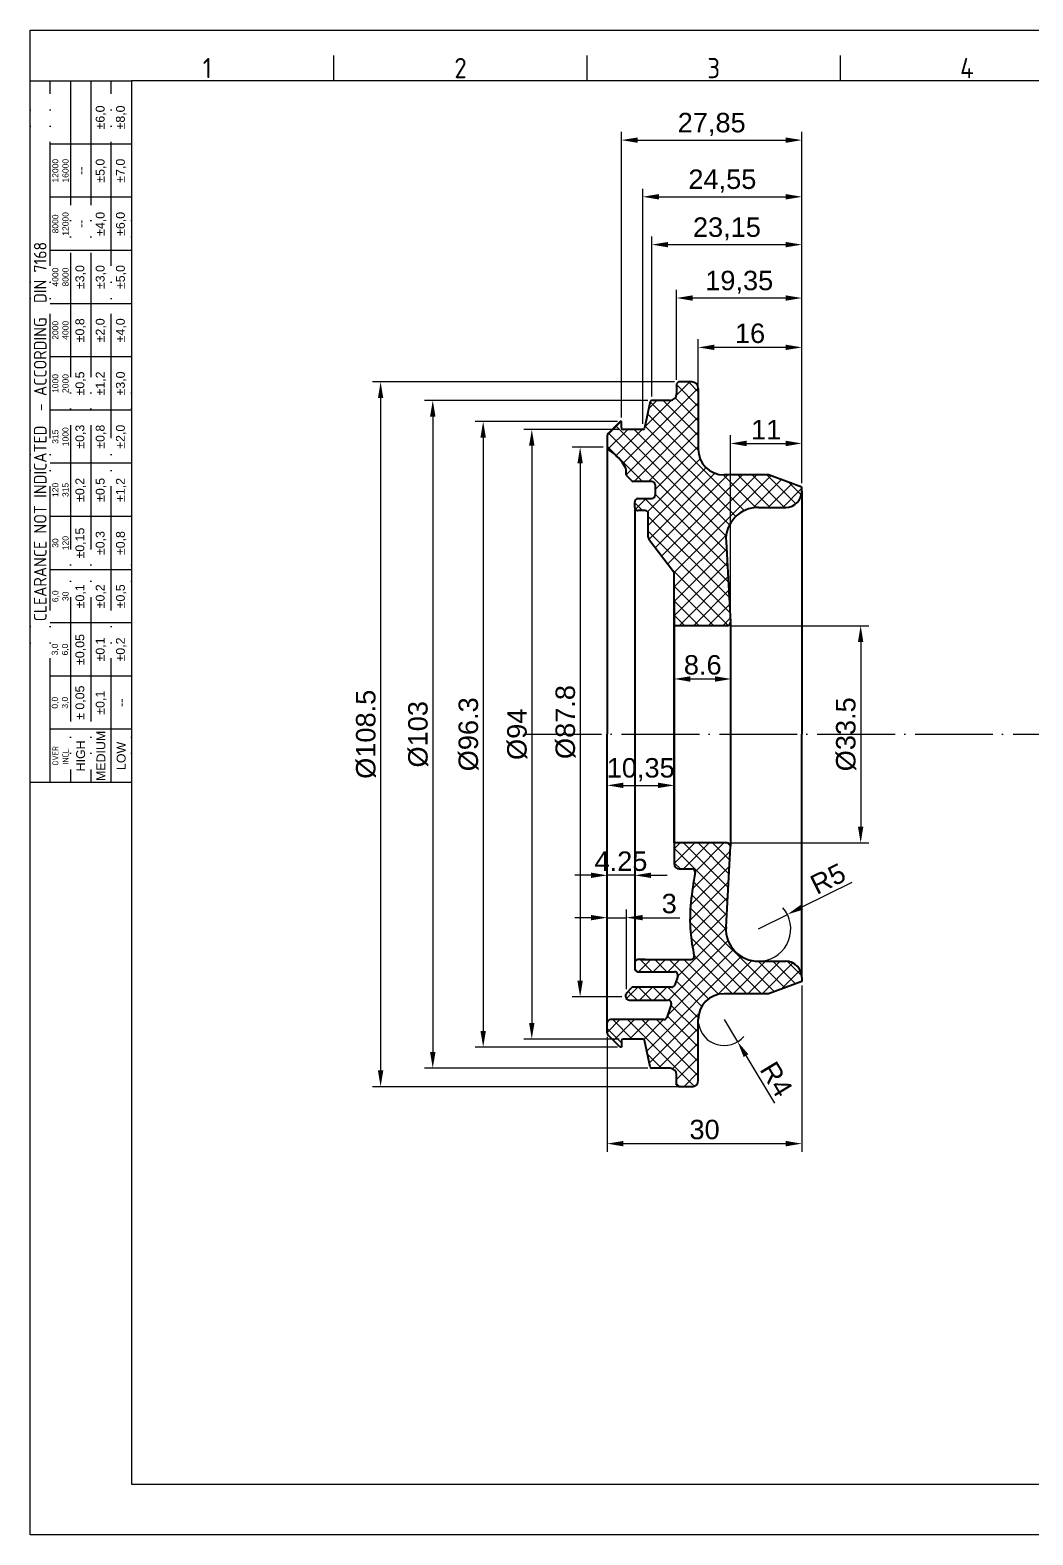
# Model space of a CAD drawing. Header units: millimetres. Extents: x 5041 to 5369, y 1806 to 2038.
# Drawn here: x 5040.6 to 5195.4, y 1805.6 to 2037.7 of the extents above; entities that cross this region are included whole.
import ezdxf
from ezdxf.enums import TextEntityAlignment as Align

# ---------------------------------------------------------------- set-up
doc = ezdxf.new("R2010")
doc.units = ezdxf.units.MM
doc.linetypes.add('ACAD_ISO04W100', pattern=[30, 24, -3, 0, -3])
doc.linetypes.add('ACAD_ISO05W100', pattern=[33, 24, -3, 0, -3, 0, -3])
for name, color, linetype, lineweight in [('AM_0', 7, 'Continuous', 40), ('AM_4', 1, 'ACAD_ISO04W100', 25), ('AM_5', 3, 'Continuous', 25), ('AM_BOR', 2, 'ACAD_ISO05W100', 35)]:
    doc.layers.add(name, color=color, linetype=linetype, lineweight=lineweight)
doc.styles.add('ACISOTS', font='isocp.shx', dxfattribs={"height": 1})
doc.styles.get("Standard").update_dxf_attribs({"font": 'arial.ttf'})
doc.dimstyles.new('ISO-25', dxfattribs={"dimtxt": 3, "dimasz": 2.5, "dimexe": 1.25, "dimexo": 0.625, "dimtad": 1, "dimtxsty": 'Standard', "dimcen": 2.5, "dimadec": 0, "dimazin": 0, "dimtfac": 1, "dimtmove": 0, "dimatfit": 3, "dimfxl": 1, "dimarcsym": 0})

# ---------------------------------------------------------------- blocks, each defined once
blk = doc.blocks.new('A3 ZTL')
for p, q in [((19.57, 280.82), (19.57, 9.78)), ((401.17, 280.82), (19.57, 280.82)), ((19.57, 9.78), (401.17, 9.78))]:
    blk.add_line(p, q)
at = {"layer": 'AM_BOR', "color": 135, "linetype": 'Continuous', "lineweight": 25}
for p, q in [((0, 0), (0, 290.61)), ((0, 290.61), (410.96, 290.61)), ((410.96, 0), (0, 0))]:
    blk.add_line(p, q, dxfattribs=at)
at = {"layer": 'AM_BOR', "color": 135, "lineweight": 25}
for p, q in [((58.71, 280.82), (58.71, 285.71)), ((107.63, 280.82), (107.63, 285.71)), ((156.56, 280.82), (156.56, 285.71)), ((3.91, 145.3), (3.91, 280.82)), ((7.83, 280.82), (7.83, 145.3)), ((11.74, 280.82), (11.74, 145.3)), ((15.66, 145.3), (15.66, 280.82)), ((19.57, 268.59), (3.91, 268.59)), ((19.57, 258.32), (3.91, 258.32)), ((19.57, 248.04), (3.91, 248.04)), ((19.57, 237.77), (3.91, 237.77)), ((19.57, 227.5), (3.91, 227.5)), ((19.57, 217.22), (3.91, 217.22)), ((19.57, 206.95), (3.91, 206.95)), ((19.57, 196.67), (3.91, 196.67)), ((19.57, 186.4), (3.91, 186.4)), ((19.57, 176.13), (3.91, 176.13)), ((19.57, 165.85), (3.91, 165.85)), ((19.57, 155.58), (3.91, 155.58))]:
    blk.add_line(p, q, dxfattribs=at)
blk.add_lwpolyline([(19.57, 145.3), (0, 145.3), (0, 280.82), (19.57, 280.82)], close=True, dxfattribs=at)
at = {"layer": 'AM_BOR', "color": 135, "lineweight": 25, "style": 'ACISOTS'}
for s, p in [('1', (34.25, 283.27)), ('2', (83.17, 283.27)), ('3', (132.09, 283.27)), ('4', (181.02, 283.27))]:
    blk.add_text(s, height=3.91, dxfattribs=at).set_placement(p, align=Align.MIDDLE)
at = {"layer": 'AM_BOR', "color": 135, "lineweight": 25, "attachment_point": 5, "rotation": 90}
for s, insert, char_height, width in [('±6,0', (13.7, 273.73), 1.712, 10.274), ('±8,0', (17.61, 273.73), 1.712, 10.274), ('12000\\P16000', (5.87, 263.45), 1.174, 10.274), ('±5,0', (13.7, 263.45), 1.712, 10.274), ('±7,0', (17.61, 263.45), 1.712, 10.274), ('--', (9.78, 263.45), 1.712, 10.274), ('8000\\P12000', (5.87, 253.18), 1.174, 10.274), ('--', (9.78, 253.18), 1.712, 10.274), ('±4,0', (13.7, 253.18), 1.712, 10.274), ('±6,0', (17.61, 253.18), 1.712, 10.274), ('{\\Fisocp.shx|c0;CLEARANCE NOT INDICATED  - ACCORDING  DIN 7168}', (1.96, 213.06), 2.4462, 135.5186), ('4000\\P8000', (5.87, 242.91), 1.174, 10.274), ('±3,0', (9.78, 242.91), 1.712, 10.274), ('±3,0', (13.7, 242.91), 1.712, 10.274), ('±5,0', (17.61, 242.91), 1.712, 10.274), ('2000\\P4000', (5.87, 232.63), 1.174, 10.274), ('±0,8', (9.78, 232.63), 1.712, 10.274), ('±2,0', (13.7, 232.63), 1.712, 10.274), ('±4,0', (17.61, 232.63), 1.712, 10.274), ('1000\\P2000', (5.87, 222.36), 1.174, 10.274), ('±0,5', (9.78, 222.36), 1.712, 10.274), ('±1,2', (13.7, 222.36), 1.712, 10.274), ('±3,0', (17.61, 222.36), 1.712, 10.274), ('315\\P1000', (5.87, 212.08), 1.174, 10.274), ('±0,3', (9.78, 212.08), 1.712, 10.274), ('±0,8', (13.7, 212.08), 1.712, 10.274), ('±2,0', (17.61, 212.08), 1.712, 10.274), ('±0,2', (9.78, 201.81), 1.712, 10.274), ('±0,5', (13.7, 201.81), 1.712, 10.274), ('±1,2', (17.61, 201.81), 1.712, 10.274), ('120\\P315', (5.87, 201.81), 1.174, 10.274), ('30\\P120', (5.87, 191.54), 1.174, 10.274), ('±0,15', (9.78, 191.54), 1.712, 10.274), ('±0,3', (13.7, 191.54), 1.712, 10.274), ('±0,8', (17.61, 191.54), 1.712, 10.274), ('±0,1', (9.78, 181.26), 1.712, 10.274), ('±0,2', (13.7, 181.26), 1.712, 10.274), ('±0,5', (17.61, 181.26), 1.712, 10.274), ('6,0\\P30', (5.87, 181.26), 1.174, 10.274), ('3,0\\P6,0', (5.87, 170.99), 1.174, 10.274), ('±0,05', (9.78, 170.99), 1.712, 10.274), ('±0,1', (13.7, 170.99), 1.712, 10.274), ('±0,2', (17.61, 170.99), 1.712, 10.274), ('± 0,05', (9.78, 160.71), 1.712, 10.274), ('\\pt4.69206;±0,1', (13.7, 160.71), 1.7123, 10.274), ('0,0\\P3,0', (5.87, 160.71), 1.174, 10.274), ('--', (17.61, 160.71), 1.712, 10.274), ('MEDIUM', (13.7, 150.44), 1.712, 10.274), ('{\\Fisocp.shx|c0;OVER\\PINCL.}', (5.87, 150.44), 1.1742, 10.274), ('HIGH', (9.78, 150.44), 1.712, 10.274), ('LOW', (17.61, 150.44), 1.712, 10.274)]:
    blk.add_mtext(s, dxfattribs=dict(at, insert=insert, char_height=char_height, width=width))
blk = doc.blocks.new('*D16')
at = {"layer": 'AM_5', "color": 0, "lineweight": -2}
for p, q in [((5140.05, 1983.46), (5093.46, 1983.46)), ((5094.71, 1980.96), (5094.71, 1877.26)), ((5141.07, 1874.76), (5093.46, 1874.76))]:
    blk.add_line(p, q, dxfattribs=at)
at = {"layer": 'AM_5', "color": 0}
for points in [[(5094.3, 1980.96), (5095.13, 1980.96), (5094.71, 1983.46)], [(5094.3, 1877.26), (5095.13, 1877.26), (5094.71, 1874.76)]]:
    blk.add_solid(points, dxfattribs=at)
at = {"layer": 'Defpoints', "color": 0}
for p in [(5140.67, 1983.46), (5094.71, 1874.76), (5141.7, 1874.76)]:
    blk.add_point(p, dxfattribs=at)
at = {"layer": 'AM_5', "color": 0, "insert": (5092.47, 1929.11), "char_height": 3, "attachment_point": 5, "rotation": 90}
blk.add_mtext('%%C108.5', dxfattribs=at)
blk = doc.blocks.new('*D17')
at = {"layer": 'AM_5', "color": 0, "lineweight": -2}
for p, q in [((5129.05, 1973.39), (5124.25, 1973.39)), ((5125.5, 1970.89), (5125.5, 1891.11)), ((5131.95, 1888.61), (5124.25, 1888.61))]:
    blk.add_line(p, q, dxfattribs=at)
at = {"layer": 'AM_5', "color": 0}
for points in [[(5125.08, 1970.89), (5125.92, 1970.89), (5125.5, 1973.39)], [(5125.08, 1891.11), (5125.92, 1891.11), (5125.5, 1888.61)]]:
    blk.add_solid(points, dxfattribs=at)
at = {"layer": 'Defpoints', "color": 0}
for p in [(5129.67, 1973.39), (5125.5, 1888.61), (5132.57, 1888.61)]:
    blk.add_point(p, dxfattribs=at)
at = {"layer": 'AM_5', "color": 0, "insert": (5123.26, 1931), "char_height": 3, "attachment_point": 5, "rotation": 90}
blk.add_mtext('%%C87.8', dxfattribs=at)
blk = doc.blocks.new('*D18')
at = {"layer": 'AM_5', "color": 0, "lineweight": -2}
for p, q in [((5135.95, 1980.61), (5101.51, 1980.61)), ((5102.76, 1978.11), (5102.76, 1880.11)), ((5135.95, 1877.61), (5101.51, 1877.61))]:
    blk.add_line(p, q, dxfattribs=at)
at = {"layer": 'AM_5', "color": 0}
for points in [[(5102.34, 1978.11), (5103.18, 1978.11), (5102.76, 1980.61)], [(5102.34, 1880.11), (5103.18, 1880.11), (5102.76, 1877.61)]]:
    blk.add_solid(points, dxfattribs=at)
at = {"layer": 'Defpoints', "color": 0}
for p in [(5136.57, 1980.61), (5102.76, 1877.61), (5136.57, 1877.61)]:
    blk.add_point(p, dxfattribs=at)
at = {"layer": 'AM_5', "color": 0, "insert": (5100.52, 1929.11), "char_height": 3, "attachment_point": 5, "rotation": 90}
blk.add_mtext('%%C103', dxfattribs=at)
blk = doc.blocks.new('*D19')
at = {"layer": 'AM_5', "color": 0, "lineweight": -2}
for p, q in [((5131.25, 1977.36), (5109.29, 1977.36)), ((5110.54, 1974.86), (5110.54, 1883.36)), ((5131.25, 1880.86), (5109.29, 1880.86))]:
    blk.add_line(p, q, dxfattribs=at)
at = {"layer": 'AM_5', "color": 0}
for points in [[(5110.12, 1974.86), (5110.96, 1974.86), (5110.54, 1977.36)], [(5110.12, 1883.36), (5110.96, 1883.36), (5110.54, 1880.86)]]:
    blk.add_solid(points, dxfattribs=at)
at = {"layer": 'Defpoints', "color": 0}
for p in [(5131.87, 1977.36), (5110.54, 1880.86), (5131.87, 1880.86)]:
    blk.add_point(p, dxfattribs=at)
at = {"layer": 'AM_5', "color": 0, "insert": (5108.3, 1929.11), "char_height": 3, "attachment_point": 5, "rotation": 90}
blk.add_mtext('%%C96.3', dxfattribs=at)
blk = doc.blocks.new('*D20')
at = {"layer": 'AM_5', "color": 0, "lineweight": -2}
for p, q in [((5131.5, 1976.11), (5116.79, 1976.11)), ((5118.04, 1973.61), (5118.04, 1884.61)), ((5131.5, 1882.11), (5116.79, 1882.11))]:
    blk.add_line(p, q, dxfattribs=at)
at = {"layer": 'AM_5', "color": 0}
for points in [[(5117.62, 1973.61), (5118.46, 1973.61), (5118.04, 1976.11)], [(5117.62, 1884.61), (5118.46, 1884.61), (5118.04, 1882.11)]]:
    blk.add_solid(points, dxfattribs=at)
at = {"layer": 'Defpoints', "color": 0}
for p in [(5132.12, 1976.11), (5118.04, 1882.11), (5132.12, 1882.11)]:
    blk.add_point(p, dxfattribs=at)
at = {"layer": 'AM_5', "color": 0, "insert": (5115.8, 1929.11), "char_height": 3, "attachment_point": 5, "rotation": 90}
blk.add_mtext('%%C94', dxfattribs=at)
blk = doc.blocks.new('*D21')
at = {"layer": 'AM_5', "color": 0, "lineweight": -2}
for p, q in [((5148.81, 1945.86), (5170.04, 1945.86)), ((5168.79, 1943.36), (5168.79, 1914.86)), ((5148.81, 1912.36), (5170.04, 1912.36))]:
    blk.add_line(p, q, dxfattribs=at)
at = {"layer": 'AM_5', "color": 0}
for points in [[(5168.37, 1943.36), (5169.2, 1943.36), (5168.79, 1945.86)], [(5168.37, 1914.86), (5169.2, 1914.86), (5168.79, 1912.36)]]:
    blk.add_solid(points, dxfattribs=at)
at = {"layer": 'Defpoints', "color": 0}
for p in [(5148.18, 1945.86), (5148.18, 1912.36), (5168.79, 1912.36)]:
    blk.add_point(p, dxfattribs=at)
at = {"layer": 'AM_5', "color": 0, "insert": (5166.54, 1929.11), "char_height": 3, "attachment_point": 5, "rotation": 90}
blk.add_mtext('%%C33.5', dxfattribs=at)
blk = doc.blocks.new('*D22')
at = {"layer": 'AM_5', "color": 0, "lineweight": -2}
for p, q in [((5140.02, 1938.26), (5140.02, 1938.89)), ((5148.81, 1938.26), (5148.81, 1938.89)), ((5142.52, 1937.64), (5146.31, 1937.64))]:
    blk.add_line(p, q, dxfattribs=at)
at = {"layer": 'AM_5', "color": 0}
for points in [[(5142.52, 1938.06), (5142.52, 1937.22), (5140.02, 1937.64)], [(5146.31, 1938.06), (5146.31, 1937.22), (5148.81, 1937.64)]]:
    blk.add_solid(points, dxfattribs=at)
at = {"layer": 'Defpoints', "color": 0}
for p in [(5140.02, 1937.64), (5148.81, 1937.64), (5148.81, 1937.64)]:
    blk.add_point(p, dxfattribs=at)
at = {"layer": 'AM_5', "color": 0, "insert": (5144.42, 1939.8), "char_height": 3, "attachment_point": 5}
blk.add_mtext('8.6', dxfattribs=at)
blk = doc.blocks.new('*D29')
at = {"layer": 'AM_5', "color": 0, "lineweight": -2}
for p, q in [((5129.67, 1921.86), (5129.67, 1922.48)), ((5140.02, 1921.86), (5140.02, 1922.48)), ((5132.17, 1921.23), (5137.52, 1921.23))]:
    blk.add_line(p, q, dxfattribs=at)
at = {"layer": 'AM_5', "color": 0}
for points in [[(5132.17, 1921.65), (5132.17, 1920.82), (5129.67, 1921.23)], [(5137.52, 1921.65), (5137.52, 1920.82), (5140.02, 1921.23)]]:
    blk.add_solid(points, dxfattribs=at)
at = {"layer": 'Defpoints', "color": 0}
for p in [(5129.67, 1921.23), (5140.02, 1921.23), (5140.02, 1921.23)]:
    blk.add_point(p, dxfattribs=at)
at = {"layer": 'AM_5', "color": 0, "insert": (5134.85, 1923.66), "char_height": 3, "attachment_point": 5}
blk.add_mtext('10,35', dxfattribs=at)
blk = doc.blocks.new('*D30')
at = {"layer": 'AM_5', "color": 0, "lineweight": -2}
for p, q in [((5127.17, 1900.83), (5124.67, 1900.83)), ((5129.67, 1901.46), (5129.67, 1902.08)), ((5129.67, 1900.83), (5132.65, 1900.83)), ((5132.65, 1889.81), (5132.65, 1902.08)), ((5135.15, 1900.83), (5140.86, 1900.83))]:
    blk.add_line(p, q, dxfattribs=at)
at = {"layer": 'AM_5', "color": 0}
for points in [[(5127.17, 1901.25), (5127.17, 1900.42), (5129.67, 1900.83)], [(5135.15, 1901.25), (5135.15, 1900.42), (5132.65, 1900.83)]]:
    blk.add_solid(points, dxfattribs=at)
at = {"layer": 'Defpoints', "color": 0}
for p in [(5129.67, 1900.83), (5132.65, 1900.83), (5132.65, 1889.18)]:
    blk.add_point(p, dxfattribs=at)
at = {"layer": 'AM_5', "color": 0, "insert": (5139.25, 1902.99), "char_height": 3, "attachment_point": 5}
blk.add_mtext('3', dxfattribs=at)
blk = doc.blocks.new('*D31')
at = {"layer": 'AM_5', "color": 0, "lineweight": -2}
for p, q in [((5129.67, 1907.99), (5129.67, 1908.61)), ((5133.92, 1894.48), (5133.92, 1908.61)), ((5127.17, 1907.36), (5124.67, 1907.36)), ((5133.92, 1907.36), (5129.67, 1907.36)), ((5136.42, 1907.36), (5138.92, 1907.36))]:
    blk.add_line(p, q, dxfattribs=at)
at = {"layer": 'AM_5', "color": 0}
for points in [[(5127.17, 1907.78), (5127.17, 1906.95), (5129.67, 1907.36)], [(5136.42, 1907.78), (5136.42, 1906.95), (5133.92, 1907.36)]]:
    blk.add_solid(points, dxfattribs=at)
at = {"layer": 'Defpoints', "color": 0}
for p in [(5129.67, 1907.36), (5129.67, 1907.36), (5133.92, 1893.86)]:
    blk.add_point(p, dxfattribs=at)
at = {"layer": 'AM_5', "color": 0, "insert": (5131.8, 1909.52), "char_height": 3, "attachment_point": 5}
blk.add_mtext('4.25', dxfattribs=at)
blk = doc.blocks.new('*D32')
at = {"layer": 'AM_5', "color": 0, "lineweight": -2}
for p, q in [((5148.68, 1946.98), (5148.68, 1975.22)), ((5159.72, 1967.85), (5159.72, 1975.22)), ((5151.18, 1973.97), (5157.22, 1973.97))]:
    blk.add_line(p, q, dxfattribs=at)
at = {"layer": 'AM_5', "color": 0}
for points in [[(5151.18, 1974.39), (5151.18, 1973.55), (5148.68, 1973.97)], [(5157.22, 1974.39), (5157.22, 1973.55), (5159.72, 1973.97)]]:
    blk.add_solid(points, dxfattribs=at)
at = {"layer": 'Defpoints', "color": 0}
for p in [(5159.72, 1973.97), (5159.72, 1967.23), (5148.68, 1946.36)]:
    blk.add_point(p, dxfattribs=at)
at = {"layer": 'AM_5', "color": 0, "insert": (5154.2, 1976.1), "char_height": 3, "attachment_point": 5}
blk.add_mtext('11', dxfattribs=at)
blk = doc.blocks.new('*D33')
at = {"layer": 'AM_5', "color": 0, "lineweight": -2}
for p, q in [((5143.72, 1983.08), (5143.72, 1990.03)), ((5159.72, 1967.85), (5159.72, 1990.03)), ((5157.22, 1988.78), (5146.22, 1988.78))]:
    blk.add_line(p, q, dxfattribs=at)
at = {"layer": 'AM_5', "color": 0}
for points in [[(5146.22, 1989.2), (5146.22, 1988.37), (5143.72, 1988.78)], [(5157.22, 1989.2), (5157.22, 1988.37), (5159.72, 1988.78)]]:
    blk.add_solid(points, dxfattribs=at)
at = {"layer": 'Defpoints', "color": 0}
for p in [(5143.72, 1988.78), (5143.72, 1982.46), (5159.72, 1967.23)]:
    blk.add_point(p, dxfattribs=at)
at = {"layer": 'AM_5', "color": 0, "insert": (5151.72, 1990.94), "char_height": 3, "attachment_point": 5}
blk.add_mtext('16', dxfattribs=at)
blk = doc.blocks.new('*D35')
at = {"layer": 'AM_5', "color": 0, "lineweight": -2}
for p, q in [((5140.37, 1983.78), (5140.37, 1997.64)), ((5157.22, 1996.39), (5142.87, 1996.39)), ((5159.72, 1968.48), (5159.72, 1997.64))]:
    blk.add_line(p, q, dxfattribs=at)
at = {"layer": 'AM_5', "color": 0}
for points in [[(5142.87, 1996.81), (5142.87, 1995.98), (5140.37, 1996.39)], [(5157.22, 1996.81), (5157.22, 1995.98), (5159.72, 1996.39)]]:
    blk.add_solid(points, dxfattribs=at)
at = {"layer": 'Defpoints', "color": 0}
for p in [(5140.37, 1996.39), (5140.37, 1983.16), (5159.72, 1967.85)]:
    blk.add_point(p, dxfattribs=at)
at = {"layer": 'AM_5', "color": 0, "insert": (5150.05, 1998.82), "char_height": 3, "attachment_point": 5}
blk.add_mtext('19,35', dxfattribs=at)
blk = doc.blocks.new('*D36')
at = {"layer": 'AM_5', "color": 0, "lineweight": -2}
for p, q in [((5136.57, 1981.23), (5136.57, 2005.88)), ((5159.72, 1969.1), (5159.72, 2005.88)), ((5139.07, 2004.63), (5157.22, 2004.63))]:
    blk.add_line(p, q, dxfattribs=at)
at = {"layer": 'AM_5', "color": 0}
for points in [[(5139.07, 2005.04), (5139.07, 2004.21), (5136.57, 2004.63)], [(5157.22, 2005.04), (5157.22, 2004.21), (5159.72, 2004.63)]]:
    blk.add_solid(points, dxfattribs=at)
at = {"layer": 'Defpoints', "color": 0}
for p in [(5159.72, 2004.63), (5136.57, 1980.61), (5159.72, 1968.48)]:
    blk.add_point(p, dxfattribs=at)
at = {"layer": 'AM_5', "color": 0, "insert": (5148.15, 2007.05), "char_height": 3, "attachment_point": 5}
blk.add_mtext('23,15', dxfattribs=at)
blk = doc.blocks.new('*D37')
at = {"layer": 'AM_5', "color": 0, "lineweight": -2}
for p, q in [((5135.17, 1976.98), (5135.17, 2013.26)), ((5159.72, 1968.48), (5159.72, 2013.26)), ((5137.67, 2012.01), (5157.22, 2012.01))]:
    blk.add_line(p, q, dxfattribs=at)
at = {"layer": 'AM_5', "color": 0}
for points in [[(5137.67, 2012.43), (5137.67, 2011.59), (5135.17, 2012.01)], [(5157.22, 2012.43), (5157.22, 2011.59), (5159.72, 2012.01)]]:
    blk.add_solid(points, dxfattribs=at)
at = {"layer": 'Defpoints', "color": 0}
for p in [(5159.72, 2012.01), (5135.17, 1976.36), (5159.72, 1967.85)]:
    blk.add_point(p, dxfattribs=at)
at = {"layer": 'AM_5', "color": 0, "insert": (5147.45, 2014.44), "char_height": 3, "attachment_point": 5}
blk.add_mtext('24,55', dxfattribs=at)
blk = doc.blocks.new('*D38')
at = {"layer": 'AM_5', "color": 0, "lineweight": -2}
for p, q in [((5131.87, 1977.98), (5131.87, 2022)), ((5159.72, 1968.48), (5159.72, 2022)), ((5134.37, 2020.75), (5157.22, 2020.75))]:
    blk.add_line(p, q, dxfattribs=at)
at = {"layer": 'AM_5', "color": 0}
for points in [[(5134.37, 2021.16), (5134.37, 2020.33), (5131.87, 2020.75)], [(5157.22, 2021.16), (5157.22, 2020.33), (5159.72, 2020.75)]]:
    blk.add_solid(points, dxfattribs=at)
at = {"layer": 'Defpoints', "color": 0}
for p in [(5159.72, 2020.75), (5131.87, 1977.36), (5159.72, 1967.85)]:
    blk.add_point(p, dxfattribs=at)
at = {"layer": 'AM_5', "color": 0, "insert": (5145.8, 2023.17), "char_height": 3, "attachment_point": 5}
blk.add_mtext('27,85', dxfattribs=at)
blk = doc.blocks.new('*D39')
at = {"layer": 'AM_5', "color": 0, "lineweight": -2}
for p, q in [((5159.72, 1890.36), (5159.72, 1864.73)), ((5129.67, 1882.44), (5129.67, 1864.73)), ((5132.17, 1865.98), (5157.22, 1865.98))]:
    blk.add_line(p, q, dxfattribs=at)
at = {"layer": 'AM_5', "color": 0}
for points in [[(5132.17, 1866.4), (5132.17, 1865.56), (5129.67, 1865.98)], [(5157.22, 1866.4), (5157.22, 1865.56), (5159.72, 1865.98)]]:
    blk.add_solid(points, dxfattribs=at)
at = {"layer": 'Defpoints', "color": 0}
for p in [(5159.72, 1890.99), (5129.67, 1883.07), (5159.72, 1865.98)]:
    blk.add_point(p, dxfattribs=at)
at = {"layer": 'AM_5', "color": 0, "insert": (5144.7, 1868.14), "char_height": 3, "attachment_point": 5}
blk.add_mtext('30', dxfattribs=at)
blk = doc.blocks.new('*D40')
at = {"layer": 'AM_5', "color": 0, "lineweight": -2}
for p, q in [((5147.72, 1885.11), (5149.8, 1881.69)), ((5155.55, 1872.22), (5151.1, 1879.55))]:
    blk.add_line(p, q, dxfattribs=at)
blk.add_arc((5147.72, 1885.11), 4, 188.9525, 319.1865, dxfattribs=at)
at = {"layer": 'AM_5', "color": 0}
blk.add_solid([(5151.46, 1879.77), (5150.74, 1879.34), (5149.8, 1881.69)], dxfattribs=at)
at = {"layer": 'Defpoints', "color": 0}
for p in [(5147.72, 1885.11), (5149.8, 1881.69)]:
    blk.add_point(p, dxfattribs=at)
at = {"layer": 'AM_5', "color": 0, "insert": (5155.79, 1875.92), "char_height": 3, "attachment_point": 5, "rotation": 301.2816}
blk.add_mtext('R4', dxfattribs=at)
blk = doc.blocks.new('*D41')
at = {"layer": 'AM_5', "color": 0, "lineweight": -2}
for p, q in [((5167.44, 1906.25), (5159.72, 1902.44)), ((5153, 1899.11), (5157.48, 1901.33))]:
    blk.add_line(p, q, dxfattribs=at)
blk.add_arc((5153, 1899.11), 5, 277.162, 40.6565, dxfattribs=at)
at = {"layer": 'AM_5', "color": 0}
blk.add_solid([(5159.54, 1902.81), (5159.91, 1902.06), (5157.48, 1901.33)], dxfattribs=at)
at = {"layer": 'Defpoints', "color": 0}
for p in [(5157.48, 1901.33), (5153, 1899.11)]:
    blk.add_point(p, dxfattribs=at)
at = {"layer": 'AM_5', "color": 0, "insert": (5163.75, 1906.83), "char_height": 3, "attachment_point": 5, "rotation": 26.3325}
blk.add_mtext('R5', dxfattribs=at)

msp = doc.modelspace()

# ---------------------------------------------------------------- hatches: boundary and pattern name
at = {"layer": 'AM_5'}
h = msp.add_hatch(dxfattribs=at)
h.set_pattern_fill('ANSI37', color=256, scale=0.5, style=0)
h.set_pattern_definition([(45, (0, -9.1563), (-1.122532, 1.122532), []), (135, (0, -9.1563), (-1.122532, -1.122532), [])])
h.paths.add_polyline_path([(5147.724, 1969.108, -0.4142136), (5143.724, 1973.108), (5143.724, 1982.458, 0.4142136), (5142.724, 1983.458), (5140.674, 1983.458), (5140.374, 1983.158), (5140.374, 1981.608, -0.4142136), (5139.374, 1980.608), (5136.574, 1980.608, 0.351524), (5136.33, 1980.413), (5135.417, 1976.304, -0.351524), (5135.173, 1976.108), (5132.124, 1976.108, -0.4142136), (5131.874, 1976.358), (5131.874, 1977.358), (5131.674, 1977.358), (5129.82, 1975.505, 0.1989124), (5129.674, 1975.151), (5129.674, 1973.393, 0.2596563), (5129.911, 1972.968, -0.1339295), (5132.574, 1970.108), (5132.574, 1969.212, 0.1989124), (5132.647, 1969.035), (5133.501, 1968.182, 0.1989124), (5133.678, 1968.108), (5136.574, 1968.108, -0.4142136), (5137.074, 1967.608), (5137.074, 1965.983, -0.4142136), (5136.574, 1965.483), (5134.424, 1965.483, 0.4142136), (5133.924, 1964.983), (5133.924, 1964.108, 0.4142136), (5134.424, 1963.608), (5135.524, 1963.608, -0.4142136), (5136.024, 1963.108), (5136.024, 1959.527, 0.164222), (5136.126, 1959.224), (5139.922, 1954.243, -0.164222), (5140.024, 1953.94), (5140.024, 1945.858), (5148.183, 1945.858, 0.4301202), (5148.682, 1946.385), (5148.009, 1958.839, -0.4301202), (5153.002, 1964.108), (5157.224, 1964.108, 0.4142136), (5159.724, 1966.608), (5159.724, 1967.227), (5154.556, 1969.108)])
edge = h.paths.add_edge_path()
edge.add_line((5157.224, 1894.108), (5153.002, 1894.108))
edge.add_arc((5153.002, 1899.108), 5, 176.90594, 270, ccw=False)
edge.add_line((5148.009, 1899.378), (5148.682, 1911.832))
edge.add_arc((5148.183, 1911.858), 0.5, 356.90594, 450)
edge.add_line((5148.183, 1912.358), (5140.024, 1912.358))
edge.add_line((5140.024, 1912.358), (5140.024, 1909.108))
edge.add_arc((5140.774, 1909.108), 0.75, 180, 270)
edge.add_line((5140.774, 1908.358), (5142.734, 1908.358))
edge.add_arc((5142.734, 1907.858), 0.5, -9.02871, 90, ccw=False)
edge.add_spline(control_points=[(5143.228, 1907.777), (5142.726, 1904.738), (5142.078, 1900.44), (5142.859, 1896.198), (5143.105, 1894.956)], knot_values=[0.5814636, 0.5814636, 0.5814636, 0.5814636, 9.7018135, 13.483554, 13.483554, 13.483554, 13.483554], degree=3, periodic=0)
edge.add_arc((5142.614, 1894.858), 0.5, -90, 11.19314, ccw=False)
edge.add_line((5142.614, 1894.358), (5134.974, 1894.358))
edge.add_line((5134.974, 1894.358), (5134.424, 1894.358))
edge.add_arc((5134.424, 1893.858), 0.5, 90, 180)
edge.add_line((5133.924, 1893.858), (5133.924, 1892.983))
edge.add_arc((5134.424, 1892.983), 0.5, 180, 270)
edge.add_line((5134.424, 1892.483), (5140.078, 1892.483))
edge.add_arc((5140.078, 1891.983), 0.5, -18.61569, 90, ccw=False)
edge.add_line((5140.552, 1891.824), (5140.089, 1890.449))
edge.add_arc((5139.615, 1890.608), 0.5, 270, 341.38431, ccw=False)
edge.add_line((5139.615, 1890.108), (5133.678, 1890.108))
edge.add_arc((5133.678, 1889.858), 0.25, 90, 135)
edge.add_line((5133.501, 1890.035), (5132.647, 1889.182))
edge.add_arc((5132.824, 1889.005), 0.25, 135, 219.97256)
edge.add_arc((5133.074, 1888.61), 0.5, 152.0279, 270)
edge.add_line((5133.074, 1888.11), (5139.076, 1888.11))
edge.add_arc((5139.076, 1887.61), 0.5, -18.61569, 90, ccw=False)
edge.add_line((5139.549, 1887.45), (5138.875, 1885.449))
edge.add_arc((5138.401, 1885.608), 0.5, 270, 341.38431, ccw=False)
edge.add_line((5138.401, 1885.108), (5130.174, 1885.108))
edge.add_arc((5130.174, 1884.608), 0.5, 90, 180)
edge.add_line((5129.674, 1884.608), (5129.674, 1883.066))
edge.add_arc((5130.174, 1883.066), 0.5, 180, 225)
edge.add_line((5129.82, 1882.712), (5131.674, 1880.858))
edge.add_line((5131.674, 1880.858), (5131.874, 1880.858))
edge.add_line((5131.874, 1880.858), (5131.874, 1881.858))
edge.add_arc((5132.124, 1881.858), 0.25, 90, 180, ccw=False)
edge.add_line((5132.124, 1882.108), (5135.173, 1882.108))
edge.add_arc((5135.173, 1881.858), 0.25, 12.52881, 90, ccw=False)
edge.add_line((5135.417, 1881.913), (5136.33, 1877.804))
edge.add_arc((5136.574, 1877.858), 0.25, 192.52881, 270)
edge.add_line((5136.574, 1877.608), (5139.374, 1877.608))
edge.add_arc((5139.374, 1876.608), 1, 0, 90, ccw=False)
edge.add_line((5140.374, 1876.608), (5140.374, 1875.058))
edge.add_line((5140.374, 1875.058), (5140.674, 1874.758))
edge.add_line((5140.674, 1874.758), (5142.724, 1874.758))
edge.add_arc((5142.724, 1875.758), 1, 270, 360)
edge.add_line((5143.724, 1875.758), (5143.724, 1885.108))
edge.add_arc((5147.724, 1885.108), 4, 90, 180, ccw=False)
edge.add_line((5147.724, 1889.108), (5154.556, 1889.108))
edge.add_line((5154.556, 1889.108), (5159.724, 1890.99))
edge.add_line((5159.724, 1890.99), (5159.724, 1891.608))
edge.add_arc((5157.224, 1891.608), 2.5, 0, 90)

# ---------------------------------------------------------------- linework, layer by layer
at = {"layer": 'AM_0'}
for p, q in [((5140.674, 1983.458), (5140.374, 1983.158)), ((5140.374, 1983.158), (5140.374, 1981.608)), ((5142.724, 1983.458), (5140.674, 1983.458)), ((5143.724, 1982.458), (5143.724, 1973.108)), ((5136.33, 1980.413), (5135.417, 1976.304)), ((5139.374, 1980.608), (5136.574, 1980.608)), ((5131.674, 1977.358), (5129.82, 1975.505)), ((5131.874, 1977.358), (5131.674, 1977.358)), ((5131.874, 1976.358), (5131.874, 1977.358)), ((5129.674, 1975.151), (5129.674, 1929.108)), ((5135.173, 1976.108), (5132.124, 1976.108)), ((5132.574, 1970.046), (5132.574, 1969.212)), ((5132.647, 1969.035), (5133.501, 1968.182)), ((5136.574, 1968.108), (5133.678, 1968.108)), ((5154.556, 1969.108), (5147.724, 1969.108)), ((5159.724, 1967.227), (5154.556, 1969.108)), ((5137.074, 1967.608), (5137.074, 1965.983)), ((5159.724, 1966.608), (5159.724, 1967.227)), ((5159.724, 1966.608), (5159.724, 1929.108)), ((5133.924, 1964.108), (5133.924, 1964.983)), ((5133.924, 1964.108), (5133.924, 1893.858)), ((5134.424, 1965.483), (5136.574, 1965.483)), ((5135.524, 1963.608), (5134.424, 1963.608)), ((5153.002, 1964.108), (5157.224, 1964.108)), ((5136.024, 1959.527), (5136.024, 1963.108)), ((5136.126, 1959.224), (5139.922, 1954.243)), ((5148.009, 1958.839), (5148.682, 1946.385)), ((5140.024, 1929.108), (5140.024, 1953.94)), ((5140.024, 1949.858), (5140.024, 1909.108)), ((5148.183, 1945.858), (5140.024, 1945.858)), ((5140.024, 1945.858), (5140.024, 1929.108)), ((5148.683, 1946.358), (5148.683, 1911.858)), ((5129.674, 1883.066), (5129.674, 1929.108)), ((5140.024, 1912.358), (5140.024, 1929.108)), ((5159.724, 1891.608), (5159.724, 1929.108)), ((5148.183, 1912.358), (5140.024, 1912.358)), ((5148.009, 1899.378), (5148.682, 1911.832)), ((5140.774, 1908.358), (5142.734, 1908.358)), ((5133.924, 1893.858), (5133.924, 1892.983)), ((5135.524, 1894.358), (5134.424, 1894.358)), ((5134.974, 1894.358), (5142.614, 1894.358)), ((5153.002, 1894.108), (5157.224, 1894.108)), ((5134.424, 1892.483), (5140.078, 1892.483)), ((5140.552, 1891.824), (5140.089, 1890.449)), ((5159.724, 1891.608), (5159.724, 1890.99)), ((5132.647, 1889.182), (5133.501, 1890.035)), ((5132.647, 1889.182), (5133.501, 1890.035)), ((5139.615, 1890.108), (5133.678, 1890.108)), ((5139.615, 1890.108), (5133.678, 1890.108)), ((5159.724, 1890.99), (5154.556, 1889.108)), ((5132.574, 1888.61), (5132.574, 1889.005)), ((5132.574, 1888.61), (5132.574, 1889.005)), ((5133.074, 1888.11), (5139.076, 1888.11)), ((5139.549, 1887.45), (5138.875, 1885.449)), ((5154.556, 1889.108), (5147.724, 1889.108)), ((5138.401, 1885.108), (5130.174, 1885.108)), ((5143.724, 1875.758), (5143.724, 1885.108)), ((5131.674, 1880.858), (5129.82, 1882.712)), ((5131.874, 1880.858), (5131.674, 1880.858)), ((5131.874, 1881.858), (5131.874, 1880.858)), ((5135.173, 1882.108), (5132.124, 1882.108)), ((5136.33, 1877.804), (5135.417, 1881.913)), ((5139.374, 1877.608), (5136.574, 1877.608)), ((5140.374, 1875.058), (5140.374, 1876.608)), ((5140.674, 1874.758), (5140.374, 1875.058)), ((5142.724, 1874.758), (5140.674, 1874.758))]:
    msp.add_line(p, q, dxfattribs=at)
for centre, radius, start, end in [((5142.724, 1982.458), 1, 0, 90), ((5136.574, 1980.358), 0.25, 90, 167.47119), ((5139.374, 1981.608), 1, 270, 0), ((5130.174, 1975.151), 0.5, 135, 180), ((5132.124, 1976.358), 0.25, 180, 270), ((5135.173, 1976.358), 0.25, 270, 347.47119), ((5130.174, 1973.393), 0.5, 180, 238.22307), ((5126.001, 1966.656), 7.425, 28.1987, 58.22307), ((5147.724, 1973.108), 4, 180, 270), ((5132.324, 1970.046), 0.25, 0, 28.1987), ((5132.824, 1969.212), 0.25, 180, 225), ((5133.678, 1968.358), 0.25, 225, 270), ((5136.574, 1967.608), 0.5, 0, 90), ((5136.574, 1965.983), 0.5, 270, 0), ((5157.224, 1966.608), 2.5, 270, 0), ((5134.424, 1964.983), 0.5, 90, 180), ((5134.424, 1964.108), 0.5, 180, 270), ((5135.524, 1963.108), 0.5, 0, 90), ((5153.002, 1959.108), 5, 90, 183.09406), ((5136.524, 1959.527), 0.5, 180, 217.30395), ((5139.524, 1953.94), 0.5, 0, 37.30395), ((5148.183, 1946.358), 0.5, 270, 3.09406), ((5148.183, 1911.858), 0.5, 356.90594, 90), ((5140.774, 1909.108), 0.75, 180, 270), ((5142.734, 1907.858), 0.5, 350.63527, 90), ((5153.002, 1899.108), 5, 176.90594, 270), ((5134.424, 1893.858), 0.5, 90, 180), ((5142.614, 1894.858), 0.5, 270, 11.19314), ((5157.224, 1891.608), 2.5, 0, 90), ((5134.424, 1892.983), 0.5, 180, 270), ((5140.078, 1891.983), 0.5, 341.38431, 90), ((5132.824, 1889.005), 0.25, 135, 180), ((5132.824, 1889.005), 0.25, 135, 180), ((5133.678, 1889.858), 0.25, 90, 135), ((5139.615, 1890.608), 0.5, 270, 341.38431), ((5133.074, 1888.61), 0.5, 180, 270), ((5139.076, 1887.61), 0.5, 341.38431, 90), ((5147.724, 1885.108), 4, 90, 180), ((5130.174, 1884.608), 0.5, 90, 180), ((5138.401, 1885.608), 0.5, 270, 341.38431), ((5130.174, 1883.066), 0.5, 180, 225), ((5132.124, 1881.858), 0.25, 90, 180), ((5135.173, 1881.858), 0.25, 12.52881, 90), ((5136.574, 1877.858), 0.25, 192.52881, 270), ((5139.374, 1876.608), 1, 0, 90), ((5142.724, 1875.758), 1, 270, 0)]:
    msp.add_arc(centre, radius, start, end, dxfattribs=at)
msp.add_open_spline([(5143.228, 1907.777), (5142.726, 1904.738), (5142.078, 1900.44), (5142.859, 1896.198), (5143.105, 1894.956)], degree=3, knots=[0.5814636, 0.5814636, 0.5814636, 0.5814636, 9.7018135, 13.483554, 13.483554, 13.483554, 13.483554], dxfattribs=at)
at = {"layer": 'AM_4', "ltscale": 0.5}
msp.add_line((5116.797, 1929.108), (5332.414, 1929.108), dxfattribs=at)

# ---------------------------------------------------------------- block references
at = {"linetype": 'ByBlock', "lineweight": 0, "xscale": 0.7986000000000003, "yscale": 0.7986000000000003, "zscale": 0.7986000000000003}
msp.add_blockref('A3 ZTL', (5040.624, 1805.637), dxfattribs=at)

# ---------------------------------------------------------------- dimensions: what is measured, and where the dimension line sits
at = {"layer": 'AM_5'}
for base, p1, p2, picture, middle in [((5159.724, 2020.745), (5131.874, 1977.358), (5159.724, 1967.852), '*D38', (5145.799, 2023.173)), ((5159.724, 2012.011), (5135.173, 1976.358), (5159.724, 1967.852), '*D37', (5147.449, 2014.439)), ((5159.724, 2004.626), (5136.574, 1980.608), (5159.724, 1968.477), '*D36', (5148.149, 2007.054)), ((5140.374, 1996.393), (5159.724, 1967.852), (5140.374, 1983.158), '*D35', (5150.049, 1998.821)), ((5143.724, 1988.782), (5159.724, 1967.227), (5143.724, 1982.458), '*D33', (5151.724, 1990.938))]:
    dim = msp.add_linear_dim(base=base, p1=p1, p2=p2, dimstyle='ISO-25', dxfattribs=at)
    dim.commit()
    dim.dimension.update_dxf_attribs({"geometry": picture, "text_midpoint": middle})
for base, p1, p2, text, picture, middle in [((5094.715, 1874.758), (5140.674, 1983.458), (5141.699, 1874.758), '%%C108.5', '*D16', (5092.474, 1929.108)), ((5102.761, 1877.608), (5136.574, 1980.608), (5136.574, 1877.608), '%%C103', '*D18', (5100.521, 1929.108)), ((5110.539, 1880.858), (5131.874, 1977.358), (5131.874, 1880.858), '%%C96.3', '*D19', (5108.299, 1929.108)), ((5118.041, 1882.108), (5132.124, 1976.108), (5132.124, 1882.108), '%%C94', '*D20', (5115.801, 1929.108)), ((5125.501, 1888.61), (5129.674, 1973.393), (5132.574, 1888.61), '%%C87.8', '*D17', (5123.26, 1931.001)), ((5168.785, 1912.358), (5148.183, 1945.858), (5148.183, 1912.358), '%%C33.5', '*D21', (5166.545, 1929.108))]:
    dim = msp.add_linear_dim(base=base, p1=p1, p2=p2, angle=90, text=text, dimstyle='ISO-25', dxfattribs=at)
    dim.commit()
    dim.dimension.update_dxf_attribs({"geometry": picture, "text_midpoint": middle})
for base, p1, p2, text, picture, middle in [((5159.724, 1973.969), (5148.683, 1946.358), (5159.724, 1967.227), '11', '*D32', (5154.203, 1976.101)), ((5148.808, 1937.639), (5140.024, 1937.639), (5148.808, 1937.639), '8.6', '*D22', (5144.416, 1939.795)), ((5132.647, 1900.833), (5129.674, 1900.833), (5132.647, 1889.182), '3', '*D30', (5139.254, 1902.991)), ((5159.724, 1865.981), (5129.674, 1883.066), (5159.724, 1890.99), '30', '*D39', (5144.699, 1868.139))]:
    dim = msp.add_linear_dim(base=base, p1=p1, p2=p2, text=text, dimstyle='ISO-25', dxfattribs=at)
    dim.commit()
    dim.dimension.update_dxf_attribs({"geometry": picture, "text_midpoint": middle})
dim = msp.add_linear_dim(base=(5140.024, 1921.233), p1=(5129.674, 1921.233), p2=(5140.024, 1921.233), dimstyle='ISO-25', dxfattribs=at)
dim.commit()
dim.dimension.update_dxf_attribs({"geometry": '*D29', "text_midpoint": (5134.849, 1921.233), "dimtype": 160})
dim = msp.add_linear_dim(base=(5129.674, 1907.365), p1=(5133.924, 1893.858), p2=(5129.674, 1907.365), text='4.25', dimstyle='ISO-25', dxfattribs=at)
dim.commit()
dim.dimension.update_dxf_attribs({"geometry": '*D31', "text_midpoint": (5131.799, 1907.365), "dimtype": 160})
for center, mpoint, picture, middle in [((5153.002, 1899.108), (5157.483, 1901.326), '*D41', (5164.702, 1904.899)), ((5147.724, 1885.108), (5149.801, 1881.69), '*D40', (5155.791, 1875.924))]:
    dim = msp.add_radius_dim(center=center, mpoint=mpoint, dimstyle='ISO-25', dxfattribs=at)
    dim.commit()
    dim.dimension.update_dxf_attribs({"geometry": picture, "text_midpoint": middle})

doc.saveas('drawing.dxf')
